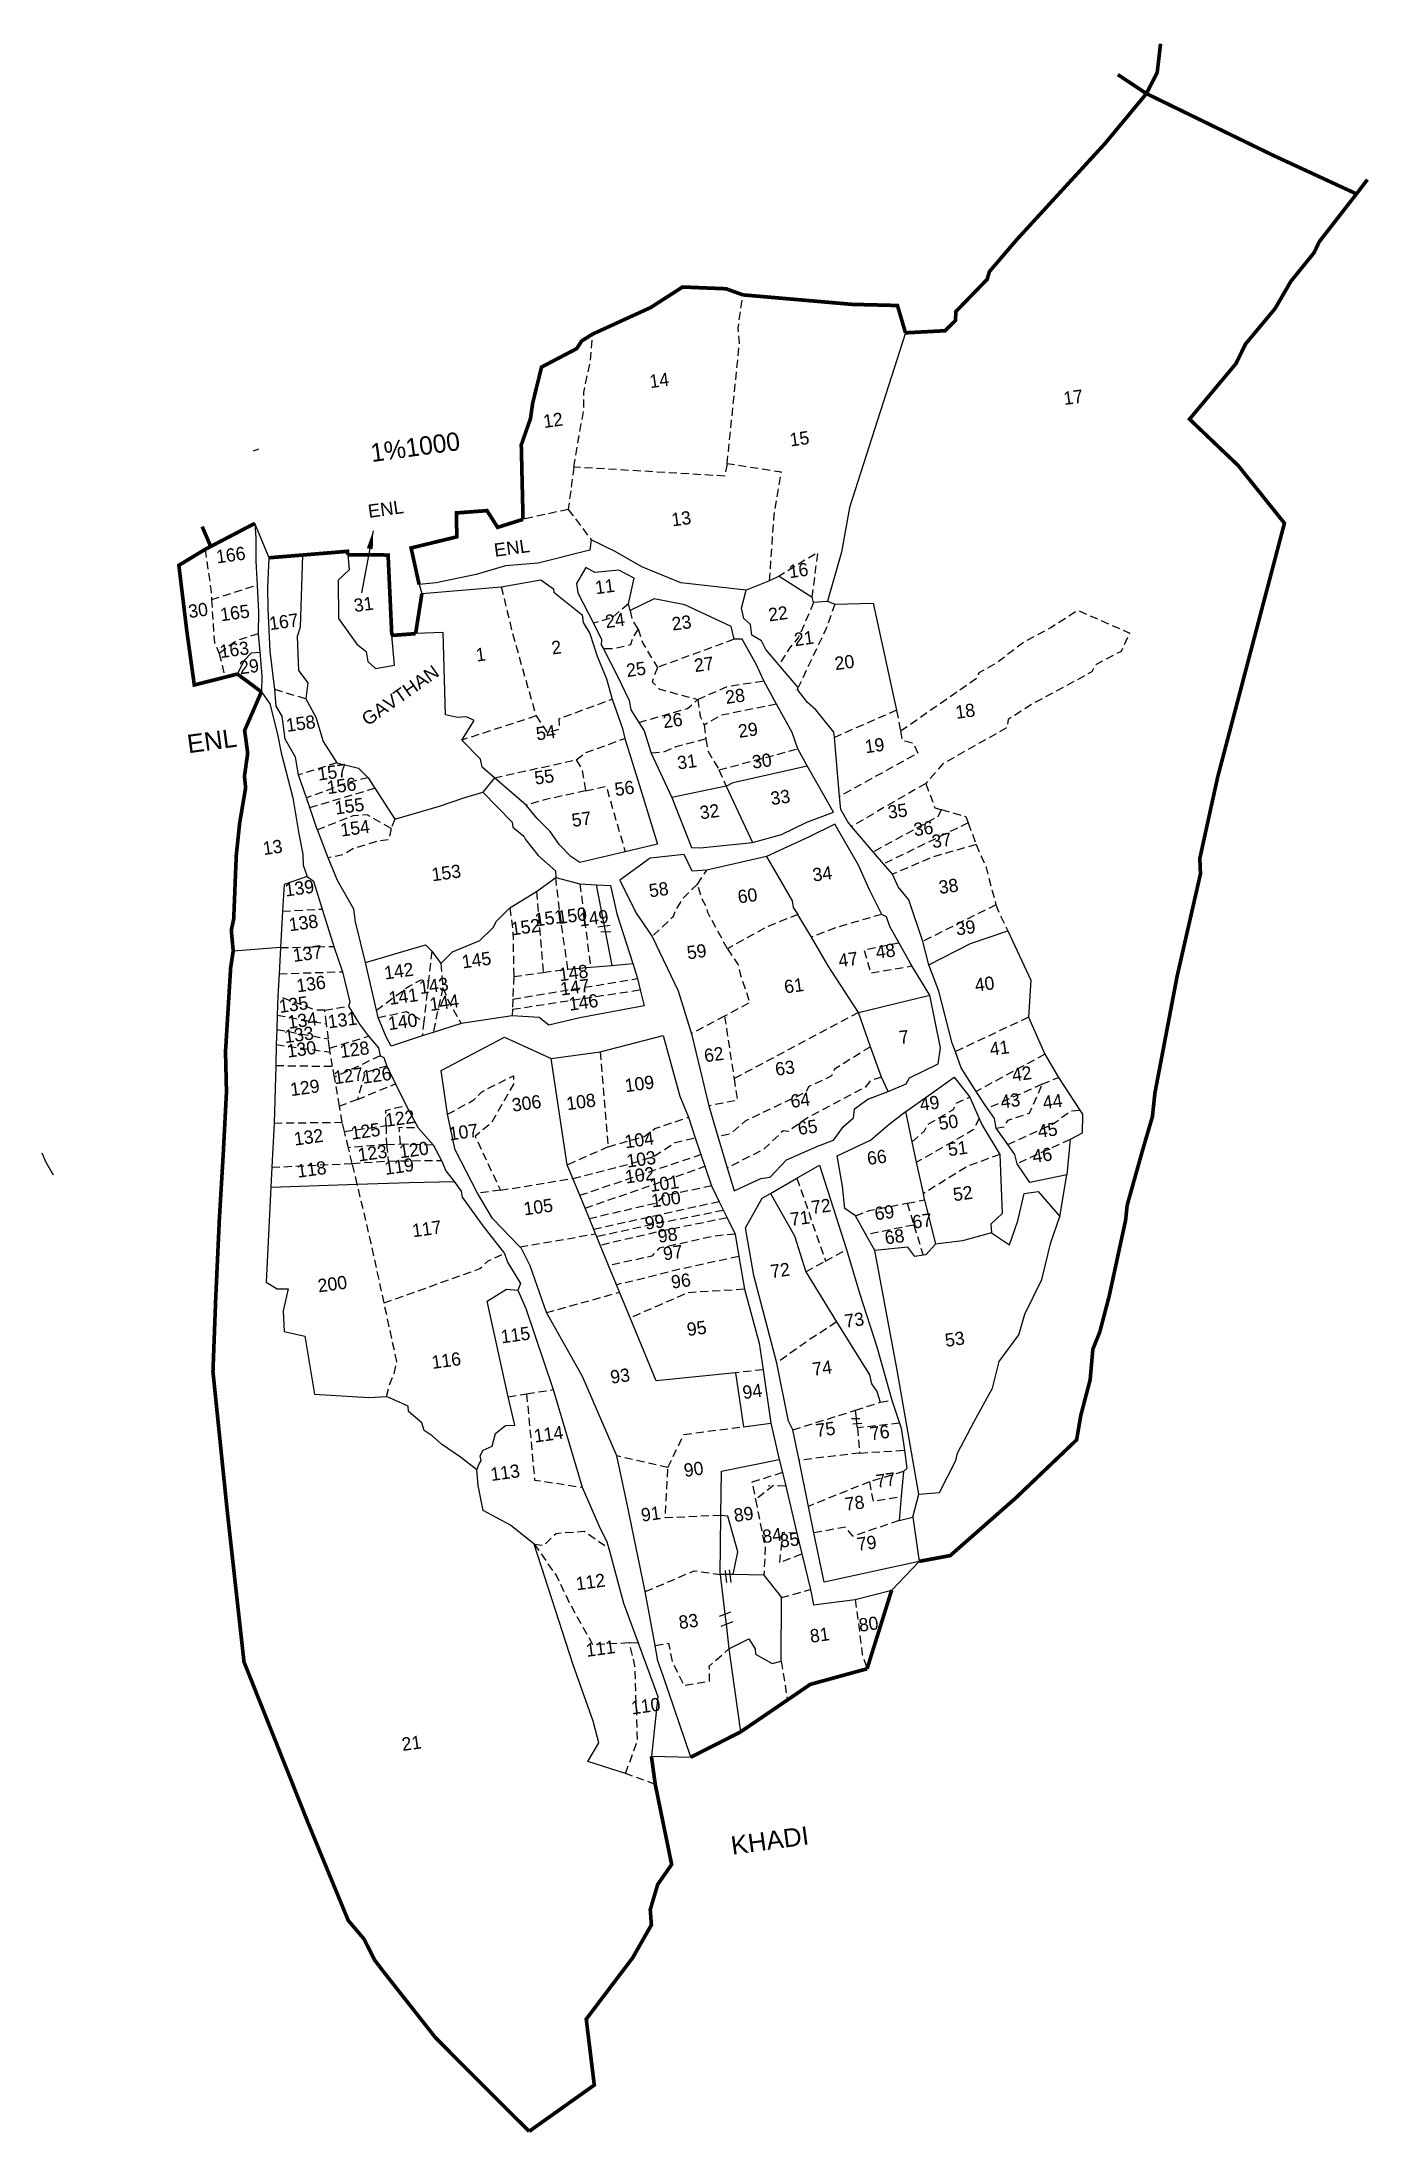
# Model space of a CAD drawing. Header units: metres. Extents: x 287575 to 288400, y 2021547 to 2022848.
import ezdxf
from ezdxf.enums import TextEntityAlignment as Align

# ---------------------------------------------------------------- set-up
doc = ezdxf.new("R2010")
doc.units = ezdxf.units.M
doc.header["$MEASUREMENT"] = 0
doc.linetypes.add('DASHED', pattern=[0.75, 0.5, -0.25])
doc.linetypes.add('DIVIDE', pattern=[1.25, 0.5, -0.25, 0, -0.25, 0, -0.25])
for name, color, linetype in [('OFF', 1, 'Continuous'), ('OTHERS', 1, 'Continuous'), ('POLY_PARCEL', 6, 'Continuous'), ('POLY_ROAD', 30, 'Continuous'), ('POLY_SUBPARCEL', 6, 'DASHED'), ('POLY_WATER', 4, 'Continuous'), ('SYM_ARROW', 1, 'Continuous'), ('TEXT_MAPIN', 7, 'Continuous'), ('TEXT_MAPOUT', 7, 'Continuous'), ('TEXT_PARCEL', 7, 'Continuous'), ('V_BOUND_LINE', 7, 'Continuous'), ('V_DIVIDE_LINE', 7, 'DIVIDE')]:
    doc.layers.add(name, color=color, linetype=linetype)
doc.styles.get("Standard").update_dxf_attribs({"font": 'arial.ttf'})
doc.styles.add('TEXT_MAP', font='KRDEV050.TTF')
doc.dimstyles.get("Standard").update_dxf_attribs({"dimtxt": 0.18, "dimasz": 0.18, "dimexe": 0.18, "dimexo": 0.0625, "dimgap": 0.09, "dimtad": 0, "dimtih": 1, "dimtoh": 1, "dimdec": 4, "dimzin": 0, "dimdsep": 46, "dimtxsty": 'Standard', "dimcen": 0.09, "dimadec": 0, "dimazin": 0, "dimtfac": 1, "dimtdec": 4, "dimtofl": 0, "dimtmove": 0, "dimatfit": 3, "dimfxl": 1, "dimtolj": 1, "dimtzin": 0, "dimarcsym": 0})

# ---------------------------------------------------------------- blocks, each defined once
blk = doc.blocks.new('TEXTARROW')
blk.add_leader([(0.04, -0.01), (8.68, -0.01)], dimstyle='Standard', override={"dimtxt": 2.5, "dimasz": 2.5, "dimexe": 1.25, "dimexo": 0.625, "dimgap": 0.625, "dimtad": 1, "dimtih": 0, "dimtoh": 0, "dimzin": 8, "dimcen": 2.5, "dimtofl": 1})

msp = doc.modelspace()

# ---------------------------------------------------------------- linework, layer by layer
at = {"layer": 'OFF'}
for points in [[(287715.8, 2022526.9), (287707, 2022548.3)], [(287809.1, 2022510.2), (287810.8, 2022504.6)], [(287855.9, 2022390.1), (287848.6, 2022381.1)], [(287919.2, 2022323.5), (287929, 2022273.4)], [(287722.9, 2022284.4), (287693.5, 2022282.3)], [(288082.3, 2022244.1), (288126.7, 2022254.9)], [(288207.4, 2022117.3), (288211.8, 2022143.2)], [(288081, 2021991.5), (288080.4, 2021996.7)], [(288081.3, 2021988.4), (288081, 2021991.5)], [(288081.6, 2021985.7), (288081.3, 2021988.4)], [(287999.6, 2021894.6), (287996.2, 2021894.6)], [(287996.2, 2021894.6), (287999.1, 2021869.9)], [(288002.3, 2021894.6), (287999.6, 2021894.6)], [(288004.4, 2021894.6), (288002.3, 2021894.6)], [(288102.9, 2021884.8), (288120, 2021902.7)], [(287999.1, 2021869.9), (287999.9, 2021863.6)], [(287999.9, 2021863.6), (288001.7, 2021848.3)], [(287953.5, 2021781.5), (287978, 2021780.9)]]:
    msp.add_lwpolyline(points, dxfattribs=at)
at = {"layer": 'OTHERS'}
for points in [[(287920.3, 2022297.3), (287927.8, 2022298.3)], [(287922, 2022294.3), (287928.3, 2022294.5)], [(288077.9, 2021991.5), (288081, 2021991.5)], [(288078.7, 2021988.2), (288081.3, 2021988.4)], [(288081, 2021991.5), (288083.2, 2021991.5)], [(288081.3, 2021988.4), (288084.4, 2021988.7)], [(287999.3, 2021897), (287999.6, 2021894.6)], [(287999.6, 2021894.6), (288000.3, 2021889.5)], [(288001.9, 2021897.4), (288002.3, 2021894.6)], [(288002.3, 2021894.6), (288002.9, 2021889.6)], [(287995.8, 2021868.6), (287999.1, 2021869.9)], [(287999.1, 2021869.9), (288002.8, 2021871.4)], [(287999.9, 2021863.6), (288004.4, 2021865.3)], [(287996.9, 2021862.4), (287999.9, 2021863.6)]]:
    msp.add_lwpolyline(points, dxfattribs=at)
at = {"layer": 'POLY_PARCEL'}
for points in [[(288111.5, 2022666.8), (288076.7, 2022558.1), (288071.8, 2022530.4), (288062.9, 2022499.9)], [(287736.6, 2022528.6), (287735.1, 2022483.8), (287733.3, 2022478), (287734.1, 2022456.8), (287739.9, 2022449.2), (287738.6, 2022439.2)], [(287764.7, 2022528.8), (287765.6, 2022519.4), (287758.8, 2022512.9), (287758.9, 2022489.2), (287770.4, 2022473.1), (287776.2, 2022468.7), (287777.1, 2022462.4), (287781.9, 2022458.1), (287793.8, 2022460), (287792.1, 2022478.6)], [(288032.9, 2022515.5), (288027, 2022512.6)], [(288032.9, 2022515.5), (288053.5, 2022502.3)], [(288027, 2022512.6), (288012.5, 2022506.7)], [(288054.4, 2022499), (288053.5, 2022502.3)], [(288062.8, 2022499.6), (288054.4, 2022499)], [(288062.9, 2022499.9), (288062.8, 2022499.6)], [(288062.9, 2022499.9), (288067.5, 2022498.1)], [(288067.5, 2022498.1), (288091.4, 2022498.7), (288105.9, 2022432.1)], [(287835.6, 2022413.5), (287843.4, 2022425.6), (287838.6, 2022427.9), (287832.9, 2022427.6), (287825.5, 2022429.2), (287824, 2022480.4), (287806.9, 2022479.7)], [(287696.1, 2022454.6), (287700.2, 2022463), (287704.8, 2022467.8), (287710.1, 2022468.2)], [(287738.6, 2022439.2), (287744.9, 2022427.7), (287749.4, 2022412.7), (287758, 2022399.4)], [(287855.9, 2022390.1), (287848.2, 2022396.7), (287847.2, 2022401.6), (287835.6, 2022413.5)], [(287758, 2022399.4), (287771.4, 2022396.1), (287777.5, 2022390.1)], [(287777.5, 2022390.1), (287781.6, 2022383.7)], [(288000.1, 2022384.8), (287966.2, 2022377.8)], [(288000.1, 2022384.8), (288004.3, 2022387.1), (288050.4, 2022397.5)], [(288000.1, 2022384.8), (288016.4, 2022349.8)], [(287781.6, 2022383.7), (287794, 2022364.4)], [(287794, 2022364.4), (287821.7, 2022372.4), (287836.8, 2022377.6), (287848.6, 2022381.1)], [(288025.1, 2022341.1), (288041.1, 2022313.5), (288041.6, 2022309.3), (288044.6, 2022305)], [(287739.5, 2022328.7), (287725.1, 2022323.7), (287724.2, 2022307)], [(287882.1, 2022319.3), (287894, 2022328)], [(287724.2, 2022307), (287722.9, 2022284.4)], [(287822.5, 2022274.5), (287829.9, 2022281.9), (287846.9, 2022288.9), (287855.1, 2022296.9), (287857.1, 2022300.9), (287865.5, 2022309.2)], [(287865.5, 2022309.2), (287882.1, 2022319.3)], [(288053, 2022290.9), (288044.6, 2022305)], [(288126.1, 2022273.7), (288152, 2022287), (288175.1, 2022294.8)], [(288175.1, 2022294.8), (288189.4, 2022264.2), (288187.9, 2022241.1)], [(287722.9, 2022284.4), (287722, 2022268.2)], [(287775.8, 2022275.2), (287813, 2022286.1), (287817, 2022282.2)], [(287817, 2022282.2), (287822.5, 2022274.5)], [(288082.3, 2022244.1), (288063.5, 2022273.2), (288053, 2022290.9)], [(287722, 2022268.2), (287721.2, 2022254.3)], [(287901.6, 2022271.1), (287915.7, 2022272.3)], [(287915.7, 2022272.3), (287929, 2022273.4)], [(287929, 2022273.4), (287942, 2022274.5)], [(287720.9, 2022242.4), (287720.6, 2022233.6)], [(287721.2, 2022254.3), (287720.9, 2022242.4)], [(288089.7, 2022222.8), (288082.3, 2022244.1)], [(287720.6, 2022233.6), (287720.3, 2022224.1)], [(288187.9, 2022241.1), (288198.2, 2022218.1)], [(287720.3, 2022224.1), (287719.9, 2022211.1)], [(288096.5, 2022203.9), (288089.7, 2022222.8)], [(288198.2, 2022218.1), (288206.7, 2022203.7)], [(287719.9, 2022211.1), (287718.9, 2022175.3)], [(287901.2, 2022149.3), (287891.2, 2022215.5)], [(288100.8, 2022195), (288096.5, 2022203.9)], [(288206.7, 2022203.7), (288219.8, 2022183.4)], [(288115.7, 2022163.7), (288111.7, 2022182.6)], [(288219.8, 2022183.4), (288221.5, 2022180.9), (288221.3, 2022169), (288213.9, 2022165.1)], [(287718.9, 2022175.3), (287717.5, 2022147.8)], [(288118.4, 2022150.9), (288115.7, 2022163.7)], [(288213.9, 2022165.1), (288211.8, 2022143.2)], [(287574.5, 2022156.8), (287576.7, 2022151.4), (287581.6, 2022143.1)], [(288122.6, 2022131.4), (288118.4, 2022150.9)], [(287717.5, 2022147.8), (287716.9, 2022135.4)], [(287770.6, 2022137.3), (287802.8, 2022138.4), (287830.9, 2022138.9)], [(287904.7, 2022140.9), (287901.2, 2022149.3)], [(287909, 2022130.4), (287904.7, 2022140.9)], [(287716.9, 2022135.4), (287714, 2022076.4), (287720.9, 2022072.3), (287727.7, 2022072.2), (287724.6, 2022058.5), (287725.1, 2022045.6), (287738.1, 2022042.7), (287744.1, 2022006.6), (287777.9, 2022004.6), (287788.7, 2022005.2)], [(287716.9, 2022135.4), (287770.6, 2022137.3)], [(287912.3, 2022122.3), (287909, 2022130.4)], [(288027.5, 2022131.5), (288042.5, 2022105.1), (288049.6, 2022082.8)], [(288123.4, 2022127.5), (288122.6, 2022131.4)], [(288123.4, 2022127.5), (288130.1, 2022100)], [(287915, 2022115.8), (287912.3, 2022122.3)], [(287917.7, 2022109.1), (287915, 2022115.8)], [(288119.8, 2021944.6), (288132.6, 2021945.5), (288142.8, 2021965.4), (288143.8, 2021970), (288154.2, 2021989.6), (288165.6, 2022010.5), (288169.7, 2022027.1), (288181.9, 2022043.6), (288185.8, 2022056.4), (288196.2, 2022078.1), (288201.8, 2022101), (288207.4, 2022117.3)], [(287918.8, 2022106.4), (287917.7, 2022109.1)], [(287919.6, 2022104.6), (287918.8, 2022106.4)], [(287921.7, 2022099.3), (287919.6, 2022104.6)], [(287926.9, 2022086.7), (287921.7, 2022099.3)], [(288130.1, 2022100), (288124.2, 2022093.3), (288122.4, 2022093.1)], [(288165, 2022107.1), (288147, 2022102), (288130.1, 2022100)], [(287931.8, 2022074.8), (287926.9, 2022086.7)], [(288122.4, 2022093.1), (288117.4, 2022092.4), (288113, 2022098.1), (288092.4, 2022096)], [(287933.7, 2022070.1), (287931.8, 2022074.8)], [(288049.6, 2022082.8), (288068.6, 2022051.6)], [(287864.5, 2022005.1), (287851.4, 2022064.5), (287863.5, 2022072), (287870.5, 2022071.4)], [(287940.3, 2022054.1), (287933.7, 2022070.1)], [(288005.9, 2022020), (287956.4, 2022015), (287940.3, 2022054.1)], [(288068.6, 2022051.6), (288089.2, 2022018.8), (288090.3, 2022013.2), (288093.6, 2022008.3), (288095.8, 2022001.7)], [(288005.9, 2022020), (288010.7, 2021986.4)], [(287844.9, 2021959.6), (287834.8, 2021967.5), (287822.9, 2021975.7), (287817.2, 2021980.7), (287812.2, 2021984), (287810.8, 2021988.8), (287802.4, 2021996), (287802.2, 2021999.2), (287788.7, 2022005.2)], [(287844.9, 2021959.6), (287846.5, 2021963.3), (287847.6, 2021965.3), (287847.1, 2021968.4), (287849, 2021971.8), (287854.5, 2021974.4), (287856.6, 2021982.3), (287862.8, 2021987.2), (287868.5, 2021987.4), (287864.5, 2022005.1)], [(288010.7, 2021986.4), (288027.7, 2021988.6)], [(287880.6, 2021913.5), (287866, 2021925.3), (287848.9, 2021934.3), (287845.7, 2021949.9), (287844.9, 2021959.6)], [(287996.7, 2021931.3), (287997.1, 2021958.8), (288033, 2021966.1)], [(287996.2, 2021894.6), (287996.7, 2021931.3)], [(288004.4, 2021894.6), (288007.2, 2021908.7), (288001, 2021930.8), (287996.7, 2021931.3)], [(288116, 2021930.1), (288120, 2021902.7)], [(287937.4, 2021770.8), (287914, 2021778.2), (287920.8, 2021789.9), (287917.3, 2021803.4), (287904.9, 2021838.4), (287880.6, 2021913.5)], [(288023.4, 2021894.1), (288004.4, 2021894.6)], [(288023.4, 2021894.1), (288034.3, 2021880.2)], [(288034.2, 2021840.6), (288034.3, 2021880.2)], [(288001.7, 2021848.3), (288014.1, 2021854.5), (288018.1, 2021848.4), (288018.3, 2021845), (288028.6, 2021839.1), (288034.2, 2021840.6)], [(288001.7, 2021848.3), (288008.9, 2021796.6)]]:
    msp.add_lwpolyline(points, dxfattribs=at)
at = {"layer": 'POLY_ROAD'}
for points in [[(287707, 2022548.3), (287707.5, 2022539.1), (287707.6, 2022524.8), (287708.3, 2022509.9)], [(287916.1, 2022538.1), (287915.3, 2022531.6), (287883.1, 2022523.6), (287862.7, 2022521.9), (287844.6, 2022516.4), (287819.7, 2022511.3), (287809.1, 2022510.2)], [(288012.5, 2022506.7), (287971.8, 2022511.3), (287947.6, 2022521.2), (287930.9, 2022530.7), (287916.1, 2022538.1)], [(287719.4, 2022444.9), (287716.4, 2022468.8), (287715.3, 2022495.1), (287715.1, 2022508.5), (287715.8, 2022526.9)], [(287939.2, 2022498.3), (287942.8, 2022514.2), (287933.3, 2022519.2), (287918.4, 2022517.7), (287912.7, 2022520.8), (287906.9, 2022510.9), (287907.7, 2022505), (287917.5, 2022486.2)], [(287708.3, 2022509.9), (287709.2, 2022493.1), (287709.1, 2022479.6)], [(287810.8, 2022504.6), (287860.2, 2022508.9)], [(287860.2, 2022508.9), (287884.7, 2022513.1), (287892.7, 2022507.6), (287892.9, 2022505.4), (287910.4, 2022491.5), (287911, 2022486.7), (287915.3, 2022479.8), (287919.7, 2022465.6), (287925.5, 2022451.5), (287929.1, 2022439)], [(288032.8, 2022460.3), (288024.7, 2022469.8), (288022, 2022475.2), (288016, 2022478.8), (288015.1, 2022485.3), (288011, 2022489.1), (288009.6, 2022495.5), (288012.5, 2022506.7)], [(287940.3, 2022494), (287939.2, 2022498.3)], [(288005, 2022476.2), (288003.1, 2022484.2), (287974.3, 2022497.6), (287955.3, 2022501.3), (287940.3, 2022494)], [(287709.1, 2022479.6), (287710.1, 2022468.2)], [(287917.5, 2022486.2), (287922.4, 2022476.1), (287922.3, 2022472.8), (287923.7, 2022470.2)], [(288023.5, 2022450.3), (288018.8, 2022460.4), (288010, 2022476.3), (288005, 2022476.2)], [(287710.1, 2022468.2), (287711.3, 2022453.5), (287711, 2022443.5)], [(287923.7, 2022470.2), (287932.4, 2022453.3), (287939.7, 2022438.2), (287940.8, 2022432.3), (287945.7, 2022424.4)], [(288031.3, 2022435.9), (288023.5, 2022450.3)], [(288044.8, 2022446.3), (288032.8, 2022460.3)], [(287711, 2022443.5), (287716.2, 2022436), (287721, 2022417.1), (287723.4, 2022405.6), (287730.6, 2022377.5), (287734.2, 2022355.2), (287736.8, 2022342.6), (287736.9, 2022335.8), (287739.5, 2022328.7)], [(287734.1, 2022391.8), (287732.3, 2022402.9), (287725.8, 2022414.1), (287723.9, 2022428.4), (287720.3, 2022434.5), (287719.4, 2022444.9)], [(287929.1, 2022439), (287935.5, 2022420.7), (287936.9, 2022414.5)], [(288067.3, 2022415.2), (288067, 2022418.5), (288055.8, 2022432.4), (288050.5, 2022436.9), (288044.4, 2022444.9), (288044.8, 2022446.3)], [(287945.7, 2022424.4), (287949, 2022419.2), (287953.3, 2022405.4)], [(288044.5, 2022408), (288041.1, 2022418.3), (288031.3, 2022435.9)], [(287936.9, 2022414.5), (287945.8, 2022385.9), (287957.3, 2022348.7), (287937.2, 2022344)], [(288070.5, 2022378.5), (288067.3, 2022415.2)], [(287953.3, 2022405.4), (287966.2, 2022377.8)], [(288050.4, 2022397.5), (288044.5, 2022408)], [(287739, 2022377.5), (287734.1, 2022391.8)], [(287875.6, 2022373), (287855.9, 2022390.1)], [(288016.4, 2022349.8), (288034.4, 2022354.8), (288050.1, 2022362.5), (288066.7, 2022368.6), (288050.4, 2022397.5)], [(287741.1, 2022371.5), (287739, 2022377.5)], [(287848.6, 2022381.1), (287866.9, 2022362.4), (287867.3, 2022359.4), (287874.1, 2022353.8), (287875.2, 2022351.7), (287883.2, 2022341.8), (287893.9, 2022332.2), (287894, 2022328)], [(287937.2, 2022344), (287909, 2022337.3), (287903.4, 2022341), (287896.4, 2022348.3), (287890.5, 2022356.6), (287883.5, 2022363.6), (287882.5, 2022364.8), (287875.6, 2022373)], [(287966.2, 2022377.8), (287978.5, 2022346.8), (287983.8, 2022346.4), (288016.4, 2022349.8)], [(288077.9, 2022359.8), (288075.6, 2022362.6), (288071.2, 2022370.3), (288070.5, 2022378.5)], [(287745.8, 2022357.7), (287745.3, 2022359.1), (287741.1, 2022371.5)], [(288096.7, 2022305.1), (288089.1, 2022320.3), (288082.3, 2022335.7), (288067.5, 2022361.2), (288051.2, 2022353.2), (288025.1, 2022341.1)], [(288091.5, 2022344), (288077.9, 2022359.8)], [(287752.5, 2022340.3), (287745.8, 2022357.7)], [(287775.8, 2022275.2), (287769.6, 2022300.5), (287768.5, 2022308.3), (287758.3, 2022326.2), (287752.5, 2022340.3)], [(287987.9, 2022332.7), (287978.9, 2022332), (287973.9, 2022342.3), (287952.7, 2022340), (287933.9, 2022326.4), (287944.1, 2022305.9), (287953.9, 2022291.3)], [(288025.1, 2022341.1), (287987.9, 2022332.7)], [(288097.9, 2022336.5), (288091.5, 2022344)], [(288103.4, 2022330.1), (288097.9, 2022336.5)], [(287739.5, 2022328.7), (287743.5, 2022325.7), (287748.8, 2022308.4)], [(287894, 2022328), (287909.1, 2022324)], [(287909.1, 2022324), (287919.2, 2022323.5)], [(287919.2, 2022323.5), (287928, 2022323.1), (287932.1, 2022305.4), (287942, 2022274.5)], [(288122.2, 2022288.3), (288113.6, 2022314.2), (288107, 2022322.3), (288103.4, 2022330.1)], [(287748.8, 2022308.4), (287751, 2022301), (287756, 2022285.2)], [(288107.5, 2022287.3), (288101.8, 2022297.6), (288099.6, 2022303.6), (288096.7, 2022305.1)], [(287756, 2022285.2), (287761.4, 2022269.4)], [(287953.9, 2022291.3), (287970.1, 2022257.5), (287978.4, 2022230.8)], [(288115.4, 2022273), (288107.5, 2022287.3)], [(288126.1, 2022273.7), (288122.2, 2022288.3)], [(287761.4, 2022269.4), (287766, 2022250.5), (287765.2, 2022248)], [(287782.6, 2022245.5), (287775.8, 2022275.2)], [(287942, 2022274.5), (287944.1, 2022268), (287944.8, 2022265.2)], [(288126.7, 2022254.9), (288115.4, 2022273)], [(288142.5, 2022219.7), (288140.5, 2022224.9), (288132.2, 2022257.3), (288126.1, 2022273.7)], [(287946.5, 2022258.2), (287949, 2022248.3), (287909, 2022240.8), (287889.8, 2022236.3), (287883.8, 2022240.9), (287866.9, 2022241.9)], [(287944.8, 2022265.2), (287946.5, 2022258.2)], [(288100.8, 2022195), (288112, 2022199.8), (288114, 2022203.4), (288131.8, 2022212.1), (288133.2, 2022222), (288126.7, 2022254.9)], [(287765.2, 2022248), (287772, 2022236.8), (287777.7, 2022229.4)], [(287783.6, 2022240.9), (287782.6, 2022245.5)], [(287866.9, 2022241.9), (287835.3, 2022237.3)], [(287777.7, 2022229.4), (287783.9, 2022222.2), (287784.9, 2022217.1)], [(287811, 2022229.6), (287791.8, 2022223.1), (287788.5, 2022228.9), (287783.6, 2022240.9)], [(287817.8, 2022231.7), (287811, 2022229.6)], [(287835.3, 2022237.3), (287817.8, 2022231.7)], [(287826.8, 2022180.8), (287822.8, 2022208), (287862.1, 2022228.8), (287891.2, 2022215.5)], [(287921.6, 2022219.6), (287960.9, 2022229.7), (287971.1, 2022192), (287976.5, 2022178.9)], [(287978.4, 2022230.8), (287989.3, 2022186)], [(287784.9, 2022217.1), (287787.2, 2022216.1), (287789.1, 2022210.8)], [(287891.2, 2022215.5), (287921.6, 2022219.6)], [(288155.5, 2022195), (288146.2, 2022209.7), (288142.5, 2022219.7)], [(287789.1, 2022210.8), (287794.4, 2022199.7)], [(288111.7, 2022182.6), (288127.9, 2022193.9), (288141.7, 2022203.8), (288151.5, 2022191.4)], [(287794.4, 2022199.7), (287801, 2022186.3)], [(288004.9, 2022133.1), (288021.5, 2022140.8), (288027.4, 2022141.7), (288037.5, 2022152.4), (288057.5, 2022161.2), (288066.7, 2022164.7), (288072.9, 2022173.2), (288079.1, 2022178.5), (288079.7, 2022184.1), (288088, 2022190.2), (288100.8, 2022195)], [(288151.5, 2022191.4), (288157.3, 2022178.2)], [(288162.4, 2022184.4), (288161, 2022186.4), (288155.5, 2022195)], [(287801, 2022186.3), (287808.4, 2022172.4)], [(287845.4, 2022131.7), (287831.5, 2022158.7), (287826.8, 2022180.8)], [(287976.5, 2022178.9), (287980.8, 2022166.2)], [(287989.3, 2022186), (287994.9, 2022166.9)], [(288069, 2022155), (288089.8, 2022164.7), (288101.3, 2022174.6), (288111.3, 2022182.3), (288111.7, 2022182.6)], [(288157.3, 2022178.2), (288159.1, 2022174), (288170.2, 2022155.7)], [(288167.9, 2022172.2), (288166.8, 2022178.1), (288162.4, 2022184.4)], [(287808.4, 2022172.4), (287817.9, 2022161.8)], [(287980.8, 2022166.2), (287984.3, 2022155.8)], [(287994.9, 2022166.9), (288000.7, 2022147.4)], [(288175.1, 2022162), (288167.9, 2022172.2)], [(287817.9, 2022161.8), (287823.1, 2022152.1)], [(287823.1, 2022152.1), (287825.6, 2022145.6), (287830.9, 2022138.9)], [(287984.3, 2022155.8), (287986.8, 2022148.4)], [(288080.5, 2022117.6), (288073.8, 2022122.1), (288072.3, 2022136.1), (288069, 2022155)], [(288170.2, 2022155.7), (288171.6, 2022119), (288164.5, 2022112.5), (288165, 2022107.1)], [(288180.9, 2022150), (288179.5, 2022155.8), (288175.1, 2022162)], [(287830.9, 2022138.9), (287835.3, 2022132.9), (287835.8, 2022129.3), (287848.8, 2022111.3), (287862.1, 2022094.2)], [(287986.8, 2022148.4), (287990.9, 2022136.3)], [(288000.7, 2022147.4), (288004.9, 2022133.1)], [(288027.5, 2022131.5), (288044, 2022141.1)], [(288044, 2022141.1), (288058.1, 2022149.2)], [(288058.1, 2022149.2), (288074.9, 2022096.6)], [(288211.8, 2022143.2), (288188.8, 2022138.4), (288180.9, 2022150)], [(287871.7, 2022098.3), (287854.7, 2022115.9), (287845.4, 2022131.7)], [(287990.9, 2022136.3), (287995.7, 2022126.4)], [(287995.7, 2022126.4), (287998.3, 2022121)], [(288031.4, 2022026), (288017.3, 2022080.6), (288012.1, 2022110.2), (288022.3, 2022128.5), (288027.5, 2022131.5)], [(288165, 2022107.1), (288176.2, 2022099.5), (288181.3, 2022114.6), (288185.3, 2022131.6), (288194, 2022132.8), (288207.4, 2022117.3)], [(287998.3, 2022121), (288000.6, 2022116.3)], [(288000.6, 2022116.3), (288005.5, 2022106.3)], [(288086.9, 2022105.9), (288080.5, 2022117.6)], [(288005.5, 2022106.3), (288007.8, 2022092.3)], [(288092.4, 2022096), (288086.9, 2022105.9)], [(287862.1, 2022094.2), (287864, 2022088.7), (287872.1, 2022075.5), (287870.5, 2022071.4)], [(287888.2, 2022057.4), (287878.1, 2022086.5), (287872.7, 2022097.2), (287871.7, 2022098.3)], [(288007.8, 2022092.3), (288011.3, 2022071.9)], [(288074.9, 2022096.6), (288083.2, 2022068.9), (288093.7, 2022036.1), (288103, 2022002.9)], [(288119.8, 2021944.6), (288106.3, 2022021.6), (288092.4, 2022096)], [(287870.5, 2022071.4), (287875.4, 2022060), (287892.5, 2022009.5)], [(288011.3, 2022071.9), (288020.6, 2022038.5), (288022.9, 2022021.9)], [(287932.1, 2021968.3), (287910.7, 2022017.7), (287888.2, 2022057.4)], [(288022.9, 2022021.9), (288027.7, 2021988.6)], [(288041.5, 2021984.5), (288038.8, 2021989.9), (288031.4, 2022026)], [(287892.5, 2022009.5), (287910.5, 2021948.8)], [(288103, 2022002.9), (288107.8, 2021988.7)], [(288027.7, 2021988.6), (288033, 2021966.1)], [(288045.3, 2021965.6), (288041.5, 2021984.5)], [(288107.8, 2021988.7), (288108.9, 2021985.5), (288110.8, 2021971.8)], [(288110.8, 2021971.8), (288112.3, 2021960.4), (288110.2, 2021958.5)], [(287949.7, 2021883.9), (287938.4, 2021938.2), (287932.1, 2021968.3)], [(288033, 2021966.1), (288035, 2021957.9)], [(288035, 2021957.9), (288037, 2021949.4)], [(288051.1, 2021936.9), (288045.3, 2021965.6)], [(288110.2, 2021958.5), (288108.9, 2021943.1)], [(287910.5, 2021948.8), (287920.9, 2021925.1), (287925.9, 2021914.8), (287927, 2021910.8)], [(288037, 2021949.4), (288044, 2021920.3)], [(288108.9, 2021943.1), (288107.5, 2021928.1)], [(288116, 2021930.1), (288119.8, 2021944.6)], [(288054.5, 2021920.4), (288051.1, 2021936.9)], [(288107.5, 2021928.1), (288116, 2021930.1)], [(288044, 2021920.3), (288047.1, 2021907.4)], [(288120, 2021902.7), (288060.9, 2021889.8), (288054.5, 2021920.4)], [(287927, 2021910.8), (287936.1, 2021876.8), (287945.3, 2021852.1)], [(288047.1, 2021907.4), (288052.4, 2021885.2)], [(287955.8, 2021850.4), (287949.7, 2021883.9)], [(288052.4, 2021885.2), (288054.3, 2021875.7), (288080.3, 2021879)], [(288080.3, 2021879), (288102.9, 2021884.8)], [(287945.3, 2021852.1), (287957.6, 2021818.6), (287953.5, 2021781.5)], [(287978, 2021780.9), (287960.8, 2021831.6), (287957.6, 2021840.8), (287955.8, 2021850.4)]]:
    msp.add_lwpolyline(points, dxfattribs=at)
at = {"layer": 'POLY_SUBPARCEL', "ltscale": 10, "flags": 128}
for points in [[(288000.6, 2022585.3), (288008.3, 2022660.8), (288007.4, 2022669.7), (288010.4, 2022690.4)], [(287905.3, 2022583.3), (287911.6, 2022620.1), (287911.5, 2022629.9), (287915.5, 2022648.9), (287916.9, 2022666)], [(287905.3, 2022583.3), (287901.8, 2022557)], [(288000.6, 2022585.3), (287999, 2022577.7), (287905.3, 2022583.3)], [(288027, 2022512.6), (288029.8, 2022553.6), (288034.3, 2022580.1), (288000.6, 2022585.3)], [(287901.8, 2022557), (287873.7, 2022550.8)], [(287901.8, 2022557), (287916.1, 2022538.1)], [(287676, 2022532.1), (287679.6, 2022507.3), (287680, 2022500.9)], [(288053.5, 2022502.3), (288057, 2022530.2), (288032.9, 2022515.5)], [(287680, 2022500.9), (287708.3, 2022509.9)], [(287860.2, 2022508.9), (287867.1, 2022479.8), (287881.8, 2022428.5)], [(287680, 2022500.9), (287681.8, 2022473.9), (287684.8, 2022467.4)], [(287939.2, 2022498.3), (287929.2, 2022489.6), (287917.5, 2022486.2)], [(287940.3, 2022494), (287941.5, 2022488.4), (287945.2, 2022482.6)], [(288054.4, 2022499), (288044.8, 2022477), (288039.3, 2022470.7), (288032.8, 2022460.3)], [(288067.5, 2022498.1), (288062, 2022482.5), (288044.8, 2022446.3)], [(288108.4, 2022419.2), (288156, 2022452.2), (288157.4, 2022455.5), (288167.4, 2022461.1), (288185.1, 2022474.6), (288201.8, 2022483.5), (288218.5, 2022494.3), (288250.9, 2022480), (288245.5, 2022468.7), (288230, 2022460.5), (288227.3, 2022455.9), (288190.7, 2022436.1), (288175.4, 2022426.3), (288174.5, 2022421.2), (288134.8, 2022398.8), (288124.1, 2022386.5)], [(287709.1, 2022479.6), (287695.3, 2022475.2), (287684.8, 2022467.4)], [(287945.2, 2022482.6), (287941.8, 2022476.9), (287940.5, 2022472.7), (287930.3, 2022470.3), (287923.7, 2022470.2)], [(287945.2, 2022482.6), (287948.4, 2022473.3), (287957.2, 2022458.7)], [(288005, 2022476.2), (287957.2, 2022458.7)], [(287684.8, 2022467.4), (287688.4, 2022452.6)], [(287957.2, 2022458.7), (287954, 2022449.8), (287958.6, 2022445.2), (287982.4, 2022438.7)], [(287982.4, 2022438.7), (288001, 2022447), (288023.5, 2022450.3)], [(287738.6, 2022439.2), (287719.4, 2022444.9)], [(287881.8, 2022428.5), (287888.8, 2022418.1), (287896.4, 2022420.5), (287896.1, 2022426.8), (287929.1, 2022439)], [(287945.7, 2022424.4), (287976, 2022433.2), (287982.4, 2022438.7)], [(287982.4, 2022438.7), (287983.8, 2022428.2), (287986.4, 2022422.8)], [(287881.8, 2022428.5), (287835.6, 2022413.5)], [(288031.3, 2022435.9), (287996.8, 2022428.9), (287986.4, 2022422.8)], [(288105.9, 2022432.1), (288067.3, 2022415.2)], [(288105.9, 2022432.1), (288108.4, 2022419.2)], [(287906.8, 2022401.2), (287912.7, 2022405.7), (287936.9, 2022414.5)], [(287987.3, 2022414.2), (287968.8, 2022409.3), (287960.5, 2022405.8), (287953.3, 2022405.4)], [(287986.4, 2022422.8), (287987.3, 2022414.2)], [(287987.3, 2022414.2), (287988.6, 2022407), (287995.5, 2022395)], [(288108.4, 2022419.2), (288109.5, 2022413.3), (288116.4, 2022411.6), (288119.1, 2022405.4), (288070.5, 2022378.5)], [(287758, 2022399.4), (287734.1, 2022391.8)], [(287855.9, 2022390.1), (287906.8, 2022401.2)], [(287906.8, 2022401.2), (287910.2, 2022395.6), (287912.6, 2022382)], [(287995.5, 2022395), (288044.5, 2022408)], [(287777.5, 2022390.1), (287765, 2022387.1), (287739, 2022377.5)], [(287912.6, 2022382), (287925.4, 2022384.8), (287937.2, 2022344)], [(287995.5, 2022395), (288000.1, 2022384.8)], [(288124.1, 2022386.5), (288077.9, 2022359.8)], [(288124.1, 2022386.5), (288129.8, 2022371.4), (288133.8, 2022370.3)], [(287741.1, 2022371.5), (287781.6, 2022383.7)], [(287912.6, 2022382), (287887, 2022376.3), (287875.6, 2022373)], [(287791.6, 2022358.6), (287776.7, 2022367.1), (287768.1, 2022366.4), (287745.8, 2022357.7)], [(287794, 2022364.4), (287791.6, 2022358.6)], [(288133.8, 2022370.3), (288131.7, 2022365.9), (288091.5, 2022344)], [(288150.5, 2022362), (288097.9, 2022336.5)], [(288133.8, 2022370.3), (288149.1, 2022365.9), (288150.5, 2022362)], [(288150.5, 2022362), (288155.4, 2022348.6)], [(287791.6, 2022358.6), (287790.2, 2022351.5), (287783, 2022350.5), (287767.8, 2022345.8), (287761.7, 2022342.1), (287752.5, 2022340.3)], [(288155.4, 2022348.6), (288128, 2022340.6), (288103.4, 2022330.1)], [(288155.4, 2022348.6), (288161.6, 2022334.3), (288167.7, 2022311.1)], [(287901.6, 2022271.1), (287897.5, 2022299.3), (287894, 2022328)], [(287909.1, 2022324), (287915.7, 2022272.3)], [(287982.1, 2022323.9), (287972.6, 2022314.6), (287968.3, 2022307.4), (287967, 2022303.6), (287953.9, 2022291.3)], [(287982.1, 2022323.9), (287987.9, 2022332.7)], [(288000.8, 2022283.7), (287988.5, 2022306.3), (287988.1, 2022309.1), (287985, 2022314.5), (287982.1, 2022323.9)], [(287724.2, 2022307), (287748.8, 2022308.4)], [(287865.5, 2022309.2), (287867.4, 2022295.7), (287867.9, 2022266.5)], [(287882.1, 2022319.3), (287886.3, 2022269)], [(288167.7, 2022311.1), (288122.2, 2022288.3)], [(288167.7, 2022311.1), (288170, 2022305.6), (288175.1, 2022294.8)], [(288044.6, 2022305), (288025.1, 2022297.3), (288000.8, 2022283.7)], [(288096.7, 2022305.1), (288068.7, 2022297), (288053, 2022290.9)], [(287722.9, 2022284.4), (287756, 2022285.2)], [(287817, 2022282.2), (287814.9, 2022264)], [(288000.8, 2022283.7), (288007.5, 2022273.7), (288008.9, 2022267.3), (288014.7, 2022250.2), (287999, 2022241.8)], [(288107.5, 2022287.3), (288085.7, 2022282.9), (288089.8, 2022268.7), (288115.4, 2022273)], [(287722, 2022268.2), (287761.4, 2022269.4)], [(287822.5, 2022274.5), (287823.8, 2022259.4)], [(287867.9, 2022266.5), (287886.3, 2022269)], [(287886.3, 2022269), (287901.6, 2022271.1)], [(287782.6, 2022245.5), (287802.8, 2022260.5), (287810.4, 2022264.4), (287814.9, 2022264)], [(287814.9, 2022264), (287812, 2022238.5)], [(287823.8, 2022259.4), (287819.7, 2022240.9), (287817.8, 2022231.7)], [(287823.8, 2022259.4), (287828.4, 2022248.9), (287835.3, 2022237.3)], [(287867.1, 2022246.1), (287946.5, 2022258.2)], [(287867.9, 2022266.5), (287867.3, 2022252.4)], [(287867.3, 2022252.4), (287944.8, 2022265.2)], [(287720.9, 2022242.4), (287751.5, 2022237)], [(287750.4, 2022245.6), (287744.6, 2022245.6), (287721.2, 2022254.3)], [(287750.4, 2022245.6), (287765.2, 2022248)], [(287751.5, 2022237), (287750.4, 2022245.6)], [(287783.6, 2022240.9), (287801.3, 2022244.7), (287812, 2022238.5)], [(287867.1, 2022246.1), (287866.9, 2022241.9)], [(287867.3, 2022252.4), (287867.1, 2022246.1)], [(287999, 2022241.8), (287978.4, 2022230.8)], [(287999, 2022241.8), (288004.9, 2022202.9)], [(288082.3, 2022244.1), (288004.9, 2022202.9)], [(287720.6, 2022233.6), (287752.7, 2022227.6)], [(287752.7, 2022227.6), (287751.5, 2022237)], [(287753.4, 2022221.9), (287777.7, 2022229.4)], [(287812, 2022238.5), (287811, 2022229.6)], [(288187.9, 2022241.1), (288142.5, 2022219.7)], [(287720.3, 2022224.1), (287753.8, 2022219.4)], [(287753.4, 2022221.9), (287752.7, 2022227.6)], [(287753.8, 2022219.4), (287753.4, 2022221.9)], [(287755.3, 2022210.6), (287753.8, 2022219.4)], [(287784.9, 2022217.1), (287756.5, 2022203.8)], [(287921.6, 2022219.6), (287926.6, 2022160.5)], [(288089.7, 2022222.8), (288067.3, 2022208.8), (288065.5, 2022204.6), (288051.4, 2022198), (288049.5, 2022194.5), (288012.1, 2022176.7), (288002.7, 2022168.6), (287994.9, 2022166.9)], [(288198.2, 2022218.1), (288155.5, 2022195)], [(287719.9, 2022211.1), (287755.3, 2022210.6)], [(287756.5, 2022203.8), (287755.3, 2022210.6)], [(287759.6, 2022185.8), (287756.5, 2022203.8)], [(287789.1, 2022210.8), (287775.5, 2022206.8), (287770.7, 2022190)], [(287826.8, 2022180.8), (287843.1, 2022189.7), (287848, 2022194.8), (287867.7, 2022204.7), (287867.7, 2022199.4), (287854.1, 2022175.4), (287843.9, 2022167.1), (287859.6, 2022133.5)], [(288004.9, 2022202.9), (288006.9, 2022189.5), (287989.3, 2022186)], [(288096.5, 2022203.9), (288089.7, 2022201.8), (288086.6, 2022197.7), (288050.9, 2022178.8), (288038.4, 2022170), (288035.4, 2022170.4), (288023.3, 2022159), (288000.7, 2022147.4)], [(288196.5, 2022199.4), (288206.7, 2022203.7)], [(287770.7, 2022190), (287759.6, 2022185.8)], [(287770.7, 2022190), (287794.4, 2022199.7)], [(288115.7, 2022163.7), (288123.4, 2022170.5), (288125.4, 2022174.5), (288141.3, 2022183.8), (288142.9, 2022187.7), (288151.5, 2022191.4)], [(288196.5, 2022199.4), (288162.4, 2022184.4)], [(288167.9, 2022172.2), (288172.7, 2022172.9), (288175.3, 2022177.2), (288188.7, 2022181.4), (288196.5, 2022199.4)], [(287761.3, 2022175.8), (287759.6, 2022185.8)], [(287788.5, 2022173.7), (287788.3, 2022183.2), (287801, 2022186.3)], [(287926.6, 2022160.5), (287949.2, 2022167), (287955.7, 2022171.9), (287976.5, 2022178.9)], [(288157.3, 2022178.2), (288153.6, 2022171), (288118.4, 2022150.9)], [(288175.1, 2022162), (288203.6, 2022175), (288214.1, 2022182.8), (288219.8, 2022183.4)], [(287718.9, 2022175.3), (287761.3, 2022175.8)], [(287762.7, 2022170.1), (287761.3, 2022175.8)], [(287762.7, 2022170.1), (287788.5, 2022173.7)], [(287765.1, 2022159.9), (287762.7, 2022170.1)], [(287788.5, 2022173.7), (287788.8, 2022161.9)], [(287797.5, 2022162.3), (287796.6, 2022172.7), (287808.4, 2022172.4)], [(287904.7, 2022140.9), (287936.9, 2022149.1), (287954.4, 2022154.2), (287968.2, 2022163.2), (287980.8, 2022166.2)], [(288213.9, 2022165.1), (288180.9, 2022150)], [(287788.8, 2022161.9), (287765.1, 2022159.9)], [(287767.5, 2022150.2), (287765.1, 2022159.9)], [(287767.5, 2022150.2), (287789.9, 2022151.7), (287823.1, 2022152.1)], [(287788.8, 2022161.9), (287797.5, 2022162.3)], [(287788.8, 2022161.9), (287789.9, 2022151.7)], [(287797.5, 2022162.3), (287817.9, 2022161.8)], [(287926.6, 2022160.5), (287901.2, 2022149.3)], [(287909, 2022130.4), (287947.7, 2022143.5), (287984.3, 2022155.8)], [(288170.2, 2022155.7), (288150.6, 2022148.7), (288122.6, 2022131.4)], [(287717.5, 2022147.8), (287767.5, 2022150.2)], [(287770.6, 2022137.3), (287767.5, 2022150.2)], [(287859.6, 2022133.5), (287904.7, 2022140.9)], [(287912.3, 2022122.3), (287986.8, 2022148.4)], [(288044, 2022141.1), (288061.7, 2022089.5)], [(287787.3, 2022063.4), (287779.3, 2022100.6), (287770.6, 2022137.3)], [(287859.6, 2022133.5), (287845.4, 2022131.7)], [(287990.9, 2022136.3), (287960.4, 2022129.7), (287956.8, 2022125.5), (287915, 2022115.8)], [(287995.7, 2022126.4), (287917.7, 2022109.1)], [(288080.5, 2022117.6), (288089, 2022120.9), (288112.6, 2022125.5)], [(288112.6, 2022125.5), (288123.4, 2022127.5)], [(288112.6, 2022125.5), (288116.7, 2022111.9)], [(287998.3, 2022121), (287953.9, 2022112.1), (287919.6, 2022104.6)], [(288000.6, 2022116.3), (287959.7, 2022108.1), (287921.7, 2022099.3)], [(288116.7, 2022111.9), (288086.9, 2022105.9)], [(288116.7, 2022111.9), (288122.4, 2022093.1)], [(287871.7, 2022098.3), (287918.8, 2022106.4)], [(288005.5, 2022106.3), (287992.6, 2022105), (287958.3, 2022097.4), (287953.7, 2022092.5), (287926.9, 2022086.7)], [(287787.3, 2022063.4), (287846.9, 2022084.8), (287852.1, 2022089.7), (287862.1, 2022094.2)], [(288007.8, 2022092.3), (287971.7, 2022084.5), (287944.1, 2022077.5), (287931.8, 2022074.8)], [(288049.6, 2022082.8), (288061.7, 2022089.5)], [(288061.7, 2022089.5), (288074.9, 2022096.6)], [(287788.7, 2022005.2), (287790.8, 2022013.2), (287793.4, 2022018.8), (287795.2, 2022027), (287787.3, 2022063.4)], [(287888.2, 2022057.4), (287933.7, 2022070.1)], [(288011.3, 2022071.9), (287976.3, 2022069.8), (287940.3, 2022054.1)], [(288068.6, 2022051.6), (288049.3, 2022038.9), (288031.4, 2022026)], [(288022.9, 2022021.9), (288005.9, 2022020)], [(287875.9, 2022006.9), (287892.5, 2022009.5)], [(287864.5, 2022005.1), (287875.9, 2022006.9)], [(287875.9, 2022006.9), (287880.9, 2021953.3), (287910.5, 2021948.8)], [(287996.7, 2021931.3), (287962.1, 2021929.7), (287963.8, 2021961.1)], [(288035, 2021957.9), (288016, 2021951.9), (288018.2, 2021941.1)], [(288110.2, 2021958.5), (288089.1, 2021952.2)], [(288037, 2021949.4), (288029.5, 2021949.8), (288018.2, 2021941.1)], [(288089.1, 2021952.2), (288051.1, 2021936.9)], [(288089.1, 2021952.2), (288091.3, 2021940.1), (288108.9, 2021943.1)], [(288018.2, 2021941.1), (288024.3, 2021911.1), (288023.4, 2021894.1)], [(287880.6, 2021913.5), (287886.7, 2021912.7), (287894.2, 2021920.1), (287911.7, 2021921.5), (287927, 2021910.8)], [(288044, 2021920.3), (288034.9, 2021920.4), (288033.2, 2021901.9), (288047.1, 2021907.4)], [(288107.5, 2021928.1), (288078.8, 2021918.3), (288074, 2021924), (288054.5, 2021920.4)], [(287880.6, 2021913.5), (287894.4, 2021893.8), (287902.5, 2021876.9), (287916.9, 2021851), (287939.9, 2021852.2)], [(287949.7, 2021883.9), (287980, 2021896.8), (287996.2, 2021894.6)], [(288034.3, 2021880.2), (288052.4, 2021885.2)], [(288080.3, 2021879), (288084.6, 2021844.9), (288087.6, 2021835.9)], [(287937.4, 2021770.8), (287944.9, 2021791.1), (287943.3, 2021837.6), (287939.9, 2021852.2)], [(287939.9, 2021852.2), (287945.3, 2021852.1)], [(287955.8, 2021850.4), (287964.1, 2021851.8), (287966.5, 2021840), (287973.8, 2021825.5), (287989.7, 2021828.2), (287989.5, 2021837.6), (288001.7, 2021848.3)], [(288034.2, 2021840.6), (288038.1, 2021816.5)], [(287955.9, 2021764), (287937.4, 2021770.8)]]:
    msp.add_lwpolyline(points, dxfattribs=at)
at = {"layer": 'POLY_SUBPARCEL', "ltscale": 10}
for points in [[(288041.5, 2021984.5), (288080.4, 2021996.7)], [(288080.4, 2021996.7), (288095.8, 2022001.7)], [(288095.8, 2022001.7), (288103, 2022002.9)], [(287963.8, 2021961.1), (287973.7, 2021981.7), (288010.7, 2021986.4)], [(288107.8, 2021988.7), (288081.6, 2021985.7)], [(288081.6, 2021985.7), (288083, 2021970.1)], [(288083, 2021970.1), (288045.3, 2021965.6)], [(288083, 2021970.1), (288110.8, 2021971.8)], [(287963.8, 2021961.1), (287932.1, 2021968.3)]]:
    msp.add_lwpolyline(points, dxfattribs=at)
msp.add_point((288026.7, 2021949.6), dxfattribs=at)
at = {"layer": 'POLY_WATER'}
msp.add_lwpolyline([(287709.3, 2022594.5), (287706, 2022593.2)], dxfattribs=at)
at = {"layer": 'V_BOUND_LINE', "const_width": 2.28}
for points in [[(288120, 2021902.7), (288139.3, 2021906.3), (288179.9, 2021942), (288217.9, 2021978.3), (288220.5, 2021993.5), (288226.3, 2022015.6), (288228, 2022034.7), (288232.3, 2022045.4), (288238.1, 2022067.5), (288248.4, 2022115.1), (288249.3, 2022124.1), (288258.7, 2022157.7), (288265, 2022179.2), (288266.6, 2022194.1), (288280.4, 2022266.7), (288294.9, 2022330.3), (288294.5, 2022339.9), (288305.6, 2022390.5), (288347.1, 2022548.4), (288318.3, 2022584.3), (288288.1, 2022613.1), (288317, 2022647.7), (288322.9, 2022659.8), (288341.3, 2022681.9), (288351.1, 2022698.8), (288365.5, 2022716.6), (288368.8, 2022723.5), (288391.9, 2022753.2), (288339.4, 2022777.5), (288261.3, 2022815.6), (288235.5, 2022784.5), (288180.8, 2022724.9), (288163.7, 2022704.9), (288162.3, 2022700.1), (288142.8, 2022680), (288142.6, 2022674.5), (288136.1, 2022668.1), (288111.5, 2022666.8)], [(288010.4, 2022690.4), (287999.9, 2022694.2), (287972.9, 2022695.3), (287953, 2022682.5), (287916.9, 2022666)], [(288111.5, 2022666.8), (288106.5, 2022683.8), (288078.3, 2022684.5), (288010.4, 2022690.4)], [(287916.9, 2022666), (287910.1, 2022661.7), (287907.1, 2022657), (287885.2, 2022645.5), (287879.7, 2022623.1), (287878.3, 2022613.4), (287872.6, 2022597.1), (287873.7, 2022550.8)], [(287873.7, 2022550.8), (287857.9, 2022545.8), (287851.3, 2022556.2), (287832.3, 2022554.8), (287832.5, 2022539.9), (287804.1, 2022533), (287809.1, 2022510.2)], [(287707, 2022548.3), (287676, 2022532.1)], [(287676, 2022532.1), (287659.7, 2022522.2), (287664.6, 2022481.7), (287669.3, 2022447.8), (287688.4, 2022452.6)], [(287736.6, 2022528.6), (287715.8, 2022526.9)], [(287764.7, 2022528.8), (287764.5, 2022530.9), (287736.6, 2022528.6)], [(287792.1, 2022478.6), (287789.8, 2022528.6), (287764.7, 2022528.8)], [(287810.8, 2022504.6), (287806.9, 2022479.7)], [(287806.9, 2022479.7), (287792.1, 2022478.6)], [(287688.4, 2022452.6), (287696.1, 2022454.6)], [(287696.1, 2022454.6), (287711, 2022443.5)], [(287711, 2022443.5), (287700.6, 2022419.5), (287702.5, 2022405.4), (287700.5, 2022391), (287701.2, 2022383.8), (287697.5, 2022361.9), (287695.4, 2022341.8), (287693.8, 2022302.3), (287692.3, 2022295.2), (287693.5, 2022282.3), (287691.9, 2022272), (287688.7, 2022219.7), (287689.3, 2022194.6), (287687.3, 2022156.2), (287684.9, 2022116), (287682.6, 2022065.9), (287680.9, 2022020.7), (287689.8, 2021933.8), (287700.2, 2021840.2), (287740.3, 2021739.4), (287765, 2021679.4), (287774.9, 2021667.7), (287781.3, 2021654.9), (287786.8, 2021647.7), (287819.3, 2021606.4), (287859.7, 2021565.9), (287877.5, 2021548.2)], [(288087.6, 2021835.9), (288102.9, 2021884.8)], [(288038.1, 2021816.5), (288038.4, 2021816.7), (288052.3, 2021826.2), (288087.6, 2021835.9)], [(288008.9, 2021796.6), (288038.1, 2021816.5)], [(287978, 2021780.9), (288008.9, 2021796.6)], [(287955.9, 2021764), (287953.5, 2021781.5)], [(287877.5, 2021548.2), (287918, 2021577), (287913, 2021618), (287941.9, 2021656.2), (287953.5, 2021676.6), (287952.8, 2021686.1), (287957.4, 2021701.7), (287966.1, 2021714.2), (287955.9, 2021764)]]:
    msp.add_lwpolyline(points, dxfattribs=at)
at = {"layer": 'V_DIVIDE_LINE', "ltscale": 10, "const_width": 2.28, "flags": 128}
for points in [[(288261.3, 2022815.6), (288268, 2022828.7), (288270.1, 2022846.6)], [(288261.3, 2022815.6), (288243.5, 2022827.4)], [(288391.9, 2022753.2), (288398.7, 2022762.1)], [(287679.5, 2022533.9), (287674.2, 2022546.3)]]:
    msp.add_lwpolyline(points, dxfattribs=at)

# ---------------------------------------------------------------- block references
at = {"layer": 'SYM_ARROW', "xscale": 4.559656584084235, "yscale": 4.559656584084235, "zscale": 4.559656584084235, "rotation": 259.3799089847337}
msp.add_blockref('TEXTARROW', (287780.6, 2022543.9), dxfattribs=at)

# ---------------------------------------------------------------- texts
at = {"layer": 'TEXT_MAPIN'}
for s, rotation, p in [('ENL', 7.8249, (287788.9, 2022553.2)), ('ENL', 7.8249, (287867.3, 2022529)), ('GAVTHAN', 35.2856, (287799.7, 2022438))]:
    msp.add_text(s, height=8.21, rotation=rotation, dxfattribs=at).set_placement(p, align=Align.CENTER)
at = {"layer": 'TEXT_MAPOUT', "style": 'TEXT_MAP'}
msp.add_text('1%1000', height=11.4, rotation=7.8249, dxfattribs=at).set_placement((287807.4, 2022590.2), align=Align.CENTER)
at = {"layer": 'TEXT_MAPOUT'}
for s, p in [('ENL', (287681, 2022407.4)), ('KHADI', (288027.9, 2021723.5))]:
    msp.add_text(s, height=11.4, rotation=7.8249, dxfattribs=at).set_placement(p, align=Align.CENTER)
at = {"layer": 'TEXT_PARCEL', "style": 'TEXT_MAP'}
for s, p in [('14', (287958.9, 2022633.2)), ('17', (288216.3, 2022622.7)), ('12', (287892.9, 2022608.4)), ('15', (288046.1, 2022596.9)), ('13', (287972.6, 2022547.2)), ('166', (287692.5, 2022524.6)), ('16', (288045.5, 2022515)), ('31', (287775.1, 2022493.9)), ('11', (287925.1, 2022505)), ('30', (287672.2, 2022490.2)), ('165', (287695.1, 2022488.6)), ('167', (287725.5, 2022483.1)), ('24', (287931.4, 2022483.9)), ('23', (287972.8, 2022482.4)), ('22', (288032.8, 2022488.1)), ('21', (288048.9, 2022472.7)), ('163', (287694.7, 2022465.7)), ('29', (287703.9, 2022455.2)), ('1', (287847.9, 2022462.7)), ('2', (287895, 2022467.1)), ('27', (287986.7, 2022456.6)), ('20', (288074.1, 2022457.8)), ('25', (287944.5, 2022453.5)), ('28', (288006.1, 2022436.8)), ('158', (287736, 2022419.8)), ('26', (287967.3, 2022421.7)), ('29', (288014.1, 2022415.7)), ('18', (288149.2, 2022427.5)), ('54', (287888.4, 2022414.1)), ('19', (288092.8, 2022406.1)), ('157', (287755.6, 2022389.5)), ('31', (287976.2, 2022396)), ('30', (288022.7, 2022396.5)), ('156', (287761.4, 2022381.1)), ('55', (287887.4, 2022386.6)), ('56', (287937.3, 2022379.5)), ('155', (287766.3, 2022368.4)), ('32', (287990.2, 2022365)), ('33', (288034.2, 2022373.9)), ('35', (288107.1, 2022365.3)), ('154', (287769.8, 2022354.7)), ('57', (287910.6, 2022360.3)), ('36', (288123.2, 2022354.5)), ('13', (287718.5, 2022342.8)), ('37', (288134.5, 2022347.1)), ('153', (287826.5, 2022326.9)), ('34', (288060.3, 2022326.3)), ('139', (287735.2, 2022317.4)), ('58', (287958.6, 2022316.5)), ('60', (288013.8, 2022312.7)), ('38', (288138.8, 2022318.6)), ('151', (287890.7, 2022298.8)), ('150', (287904.8, 2022300.3)), ('149', (287918.2, 2022298.8)), ('138', (287737.7, 2022295.8)), ('152', (287875.8, 2022293.2)), ('39', (288149.4, 2022292.8)), ('137', (287740.2, 2022276.7)), ('145', (287845.3, 2022272.7)), ('59', (287982.2, 2022277.9)), ('47', (288076.4, 2022273)), ('48', (288099.6, 2022278.2)), ('142', (287797, 2022265.8)), ('148', (287905.6, 2022264.7)), ('136', (287742.4, 2022257.8)), ('141', (287799.8, 2022250)), ('143', (287818.7, 2022256.7)), ('144', (287825.2, 2022246.2)), ('147', (287906.5, 2022255.8)), ('146', (287911.8, 2022246.4)), ('61', (288042.7, 2022256.7)), ('40', (288161.2, 2022257.8)), ('135', (287731.5, 2022245)), ('134', (287737, 2022235.1)), ('131', (287761.9, 2022235.4)), ('140', (287799.4, 2022234.3)), ('133', (287734.9, 2022226.2)), ('7', (288111.1, 2022224.8)), ('130', (287736.5, 2022217.2)), ('128', (287769.5, 2022217)), ('62', (287992.9, 2022213.9)), ('41', (288170.5, 2022218)), ('127', (287765.7, 2022200.7)), ('126', (287783.3, 2022201)), ('109', (287946.6, 2022195.7)), ('63', (288037.1, 2022205.5)), ('42', (288184.4, 2022201.9)), ('129', (287738.6, 2022193.3)), ('306', (287876.4, 2022183.6)), ('108', (287910.3, 2022184.5)), ('64', (288046.6, 2022185.5)), ('49', (288127, 2022183.6)), ('43', (288177.2, 2022185.2)), ('44', (288203.5, 2022184.7)), ('122', (287797.7, 2022174.2)), ('65', (288051.2, 2022168.7)), ('50', (288138.7, 2022171.8)), ('132', (287740.9, 2022162.5)), ('125', (287776.3, 2022166.2)), ('120', (287806.4, 2022154.6)), ('107', (287837.2, 2022165.7)), ('104', (287946.5, 2022160.8)), ('51', (288144.5, 2022155.5)), ('45', (288200.4, 2022166.9)), ('118', (287742.8, 2022142.5)), ('123', (287780.6, 2022152.6)), ('119', (287797.2, 2022144.3)), ('103', (287947.7, 2022148.8)), ('66', (288094.2, 2022150)), ('46', (288197.1, 2022151.3)), ('102', (287946.8, 2022138.9)), ('101', (287962.1, 2022133.7)), ('105', (287883.7, 2022119.1)), ('100', (287963.1, 2022124)), ('72', (288059.5, 2022119.5)), ('52', (288147.7, 2022127.5)), ('117', (287814.4, 2022105.5)), ('99', (287956.1, 2022109.7)), ('71', (288046.4, 2022112.1)), ('69', (288098.9, 2022115.6)), ('67', (288122.4, 2022110.4)), ('98', (287964.1, 2022101.6)), ('97', (287967.4, 2022090.7)), ('68', (288105.2, 2022100.6)), ('72', (288034.1, 2022079.7)), ('200', (287755.7, 2022071.2)), ('96', (287972.4, 2022073.1)), ('115', (287869.5, 2022039.5)), ('95', (287982.2, 2022043.6)), ('73', (288080.2, 2022048.8)), ('53', (288142.7, 2022036.9)), ('116', (287826.5, 2022023.6)), ('93', (287934.6, 2022014)), ('74', (288060.2, 2022018.9)), ('94', (288016.8, 2022004.4)), ('114', (287890.1, 2021977.8)), ('75', (288062.3, 2021980.8)), ('76', (288096, 2021978.8)), ('113', (287863.1, 2021953.9)), ('90', (287980.3, 2021956)), ('77', (288099.7, 2021949.2)), ('78', (288080.4, 2021934.9)), ('91', (287953.7, 2021928.2)), ('89', (288011.4, 2021928)), ('84', (288029.1, 2021914.8)), ('85', (288039.9, 2021912)), ('79', (288087.9, 2021910)), ('112', (287916.2, 2021885.9)), ('83', (287977.1, 2021861.4)), ('80', (288089.1, 2021859.7)), ('111', (287922.4, 2021844.5)), ('81', (288058.7, 2021852.9)), ('110', (287950.5, 2021808.7)), ('21', (287804.9, 2021785.6))]:
    msp.add_text(s, height=8.21, rotation=7.8249, dxfattribs=at).set_placement(p, align=Align.CENTER)

doc.saveas('drawing.dxf')
